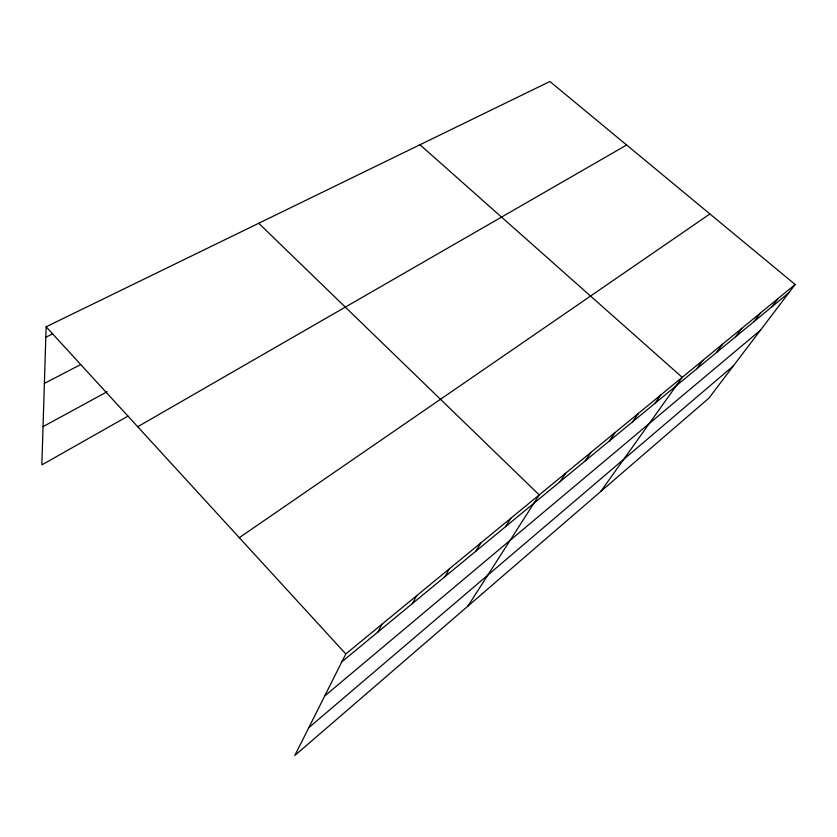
<?xml version="1.0" encoding="UTF-8"?>
<svg xmlns="http://www.w3.org/2000/svg" width="837" height="837" viewBox="0 0 837 837"><rect width="100%" height="100%" fill="white"/><g stroke="black" fill="none" stroke-linecap="round" stroke-linejoin="round"><path stroke-width="1.26" d="M795.15 284.496L345.807 653.959L294.802 755.508L708.855 398.182L795.15 284.496L549.888 81.492L46.14 326.786L41.85 464.901L128.04 416.094M377.958 631.987L382.195 624.036M412.243 603.686L416.763 595.609M444.865 576.756L449.636 568.585M475.939 551.112L480.93 542.847M505.569 526.64L510.769 518.323M467.935 606.093L539.237 494.918L258.738 223.27M560.131 481.61L565.655 473.198M585.293 460.842L590.943 452.398M609.42 440.921L615.185 432.467M632.573 421.817L638.443 413.342M654.806 403.455L660.77 394.991M600.809 491.413L682.218 377.351L419.975 144.749M696.74 368.845L702.85 360.391M716.535 352.503L722.697 344.07M735.597 336.767L741.812 328.345M753.98 321.596L760.237 313.195M771.704 306.959L778.002 298.589M308.759 727.709L733.348 365.905M324.683 696.007L760.467 330.186M341.883 661.764L788.82 292.835M239.298 537.678L709.912 213.948M137.697 426.744L626.631 145.021M43.043 426.64L107.209 391.706M44.382 383.419L80.593 364.608M45.815 337.238L52.721 333.837M46.14 326.786L345.807 653.959"/></g></svg>
